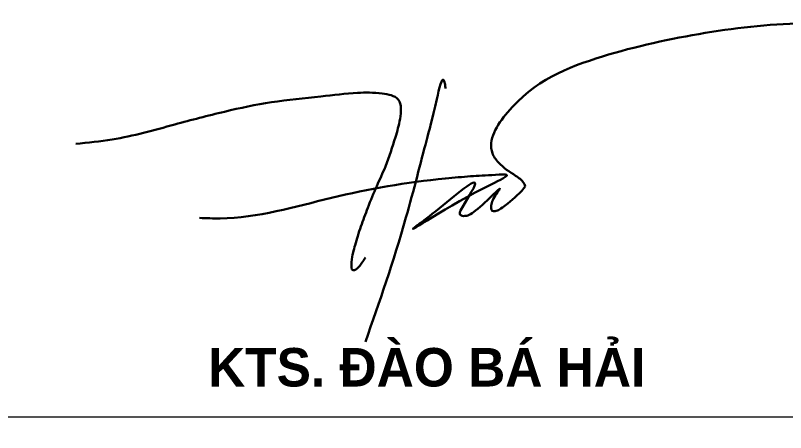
# Model space of a CAD drawing. Extents: x -192823 to 24985, y 78808 to 102574.
# Drawn here: x -117570 to -115667, y 91611 to 92641 of the extents above; entities that cross this region are included whole.
import ezdxf
from ezdxf.enums import TextEntityAlignment as Align

# ---------------------------------------------------------------- set-up
doc = ezdxf.new("R2010")
doc.units = 0
doc.header["$LTSCALE"] = 5
doc.header["$MEASUREMENT"] = 0
doc.layers.get('0').update_dxf_attribs({"linetype": 'CONTINUOUS', "lineweight": 25})
for name, color, linetype, lineweight in [('cat2', 22, 'CONTINUOUS', 30), ('Khungten_LCDI', 7, 'CONTINUOUS', 25), ('LC Net thay', 7, 'CONTINUOUS', 25), ('LC Text1', 3, 'CONTINUOUS', 20)]:
    doc.layers.add(name, color=color, linetype=linetype, lineweight=lineweight)
doc.styles.add('Khungten', font='', dxfattribs={"width": 0.9, "height": 5000})
doc.styles.add('Title', font='', dxfattribs={"width": 0.8})
doc.styles.add('VNAVANTH', font='', dxfattribs={"width": 0.6})
doc.styles.get('Khungten').set_extended_font_data('.VnAvantH')
doc.styles.get('Title').set_extended_font_data('.VnBlackH')
doc.styles.get('VNAVANTH').set_extended_font_data('.VnAvantH', bold=True)

# ---------------------------------------------------------------- blocks, each defined once
blk = doc.blocks.new('chu ky hai')
at = {"layer": 'cat2'}
for points in [[(-7108, -1180), (-6432, -1197), (-2775, -522), (976, 115), (1801, 186), (2622, 234), (2986, 231), (2480, -78), (-30, -1486), (540, -1049), (1949, -60), (1474, -942), (1449, -999), (1449, -1057), (1477, -1093), (1572, -1118), (1707, -1098), (1898, -993), (2754, -240), (2527, -595), (2479, -768), (2477, -864), (2515, -945), (2607, -960), (2750, -905), (2939, -770), (3555, -206), (3585, -163), (3551, -35), (3281, 205), (2716, 642), (2520, 942), (3011, 2284), (6131, 4121), (9514, 4894), (12933, 5218), (14228, 5200)], [(975, 3070), (960, 3197), (924, 3338), (690, 2725), (349, 1352), (-322, -1171), (-1656, -5247)], [(-11175, 1253), (-9978, 1396), (-7921, 1888), (-6284, 2309), (-4744, 2618), (-3121, 2809), (-1911, 2927), (-1107, 2906), (-579, 2709), (-517, 2075), (-671, 1470), (-1000, 507), (-1282, -135), (-1576, -846), (-1805, -1465), (-1996, -2070), (-2109, -2631), (-2056, -2899), (-1967, -2874), (-1871, -2786), (-1768, -2651), (-1653, -2476)]]:
    blk.add_spline(points, degree=3, dxfattribs=at)
blk = doc.blocks.new('lcdi dien')
at = {"layer": 'Khungten_LCDI', "color": 9, "lineweight": 15}
for points in [[(36750, -1521.9), (40450, -1521.9), (40450, -3535.5), (36750, -3535.5)], [(36750, -5526.4), (40450, -5526.4), (40450, -3535.5), (36750, -3535.5)]]:
    blk.add_lwpolyline(points, close=True, dxfattribs=at)
at = {"layer": 'cat2', "xscale": 0.1265625, "yscale": 0.1265625, "zscale": 0.1265625}
blk.add_blockref('chu ky hai', (38469.4, -2557.6), dxfattribs=at)
at = {"color": 7, "style": 'VNAVANTH'}
blk.add_text('kts. ®µo b¸ h¶i', height=160, dxfattribs=at).set_placement((38514.7, -3407.8), align=Align.CENTER)
at = {"color": 7, "style": 'Khungten', "width": 0.8}
for tag, p in [('REVISION', (39498.8, -10746.3)), ('NGAYHT', (39546.1, -11609.4))]:
    blk.add_attdef(tag, text='', height=200, dxfattribs=at).set_placement(p, align=Align.CENTER)
at = {"layer": 'LC Text1', "style": 'Title', "width": 1.485915}
for tag, p, p2 in [('TENBANVE1', (36912.7, -8885.8), (40339.1, -8885.8)), ('TENBANVE2', (36912.7, -9562.5), (40339.1, -9562.5))]:
    blk.add_attdef(tag, text='', height=250, dxfattribs=at).set_placement(p, p2, align=Align.FIT)
at = {"layer": 'LC Text1', "style": 'Title', "width": 0.7}
blk.add_attdef('SOBANVE', text='', height=250, dxfattribs=at).set_placement((39562, -13896.2), align=Align.CENTER)

msp = doc.modelspace()

# ---------------------------------------------------------------- block references
at = {"layer": 'LC Net thay', "xscale": 0.594, "yscale": 0.594, "zscale": 0.594}
msp.add_blockref('lcdi dien', (-139431.2, 93749.1), dxfattribs=at)

doc.saveas('drawing.dxf')
